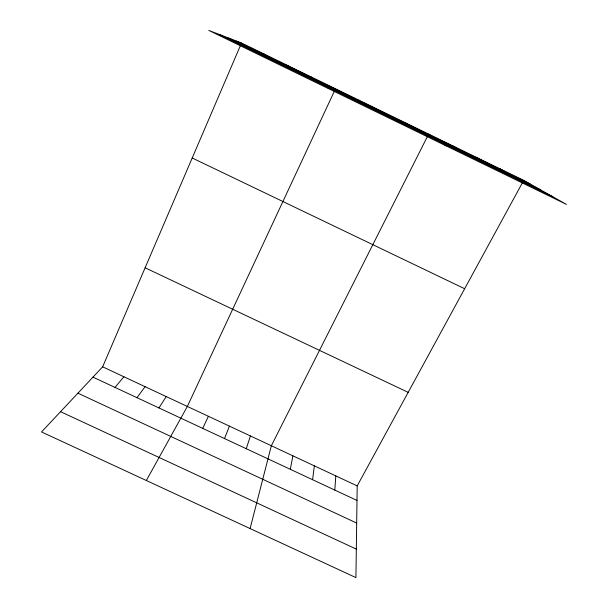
<?xml version="1.0" encoding="UTF-8"?>
<svg xmlns="http://www.w3.org/2000/svg" width="608" height="608" viewBox="0 0 608 608"><rect width="100%" height="100%" fill="white"/><g stroke="black" fill="none" stroke-linecap="round" stroke-linejoin="round"><path stroke-width="0.91" d="M522.378 182.81L357.192 485.906L355.923 577.6L41.534 431.946L102.646 366.829L240.396 45.623M334.81 490.086L335.798 475.897M312.588 479.704L314.359 465.865M290.305 469.3L292.881 455.818M250.101 528.572L271.35 445.748L427.378 136.595M246.27 448.727L250.412 435.951M358.712 100.563L358.864 100.13M224.512 438.566L229.429 426.14M334.309 91.314L187.34 406.448L146.346 480.502M202.7 428.382L208.407 416.305M158.954 407.945L166.235 396.576M137.005 397.693L145.076 386.68M115.018 387.425L123.88 376.762M328.198 88.502L335.502 88.76M309.981 76.844L312.086 77.36M285.532 64.95L288.618 65.938M261.022 53.025L265.088 54.492M60.549 411.684L356.318 549.123M92.978 377.127L356.995 500.445M77.923 393.171L356.676 523.062M102.646 366.829L357.192 485.906M145.122 267.786L408.181 392.35M192.204 157.989L464.649 288.739M236.451 41.07L530.343 184.087M228.494 38L540.763 189.947M219.161 34.405L552.938 196.802M500.034 168.826L505.689 172.087M476.292 157.274L480.974 160.056M452.496 145.692L456.205 148.002M428.64 134.087L446.249 145.928M405.437 122.793L407.208 124.161M382.181 111.469L382.987 112.374M241.513 43.016L208.78 30.4L566.466 204.417L523.724 180.356L241.513 43.016"/></g></svg>
